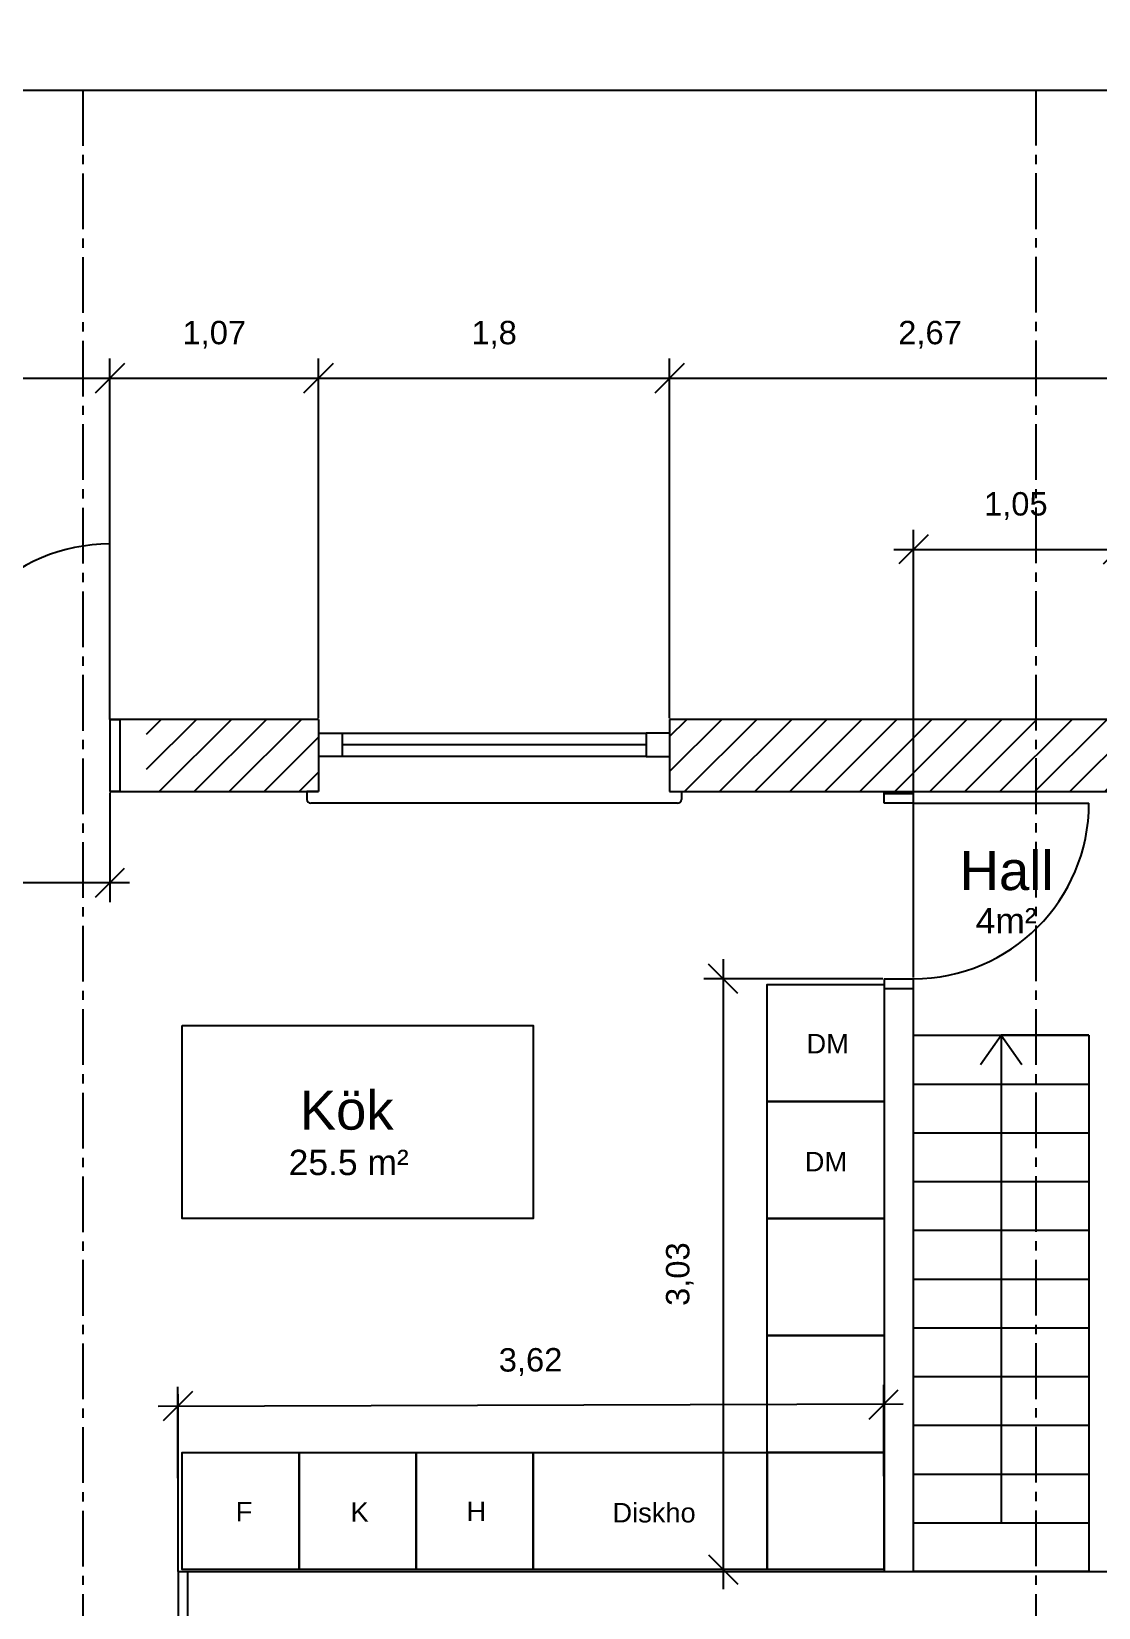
# Model space of a CAD drawing. Header units: millimetres. Extents: x -6247 to 53319, y -9113 to 41204.
# Drawn here: x 14276 to 19747, y 22959 to 31042 of the extents above; entities that cross this region are included whole.
import ezdxf

# ---------------------------------------------------------------- set-up
doc = ezdxf.new("R2010")
doc.units = ezdxf.units.MM
doc.linetypes.add('CENTER2', pattern=[28.575, 19.05, -3.175, 3.175, -3.175])
doc.styles.get("Standard").update_dxf_attribs({"font": 'Arial.ttf', "height": 120})
doc.dimstyles.new('ISO-25', dxfattribs={"dimscale": 10, "dimtxt": 2.5, "dimasz": 15, "dimexe": 10, "dimexo": 0.625, "dimgap": 15, "dimtad": 1, "dimlfac": 0.001, "dimtxsty": 'Standard', "dimblk": 'OBLIQUE', "dimblk1": 'OBLIQUE', "dimblk2": 'OBLIQUE', "dimcen": 20, "dimdle": 10, "dimadec": 0, "dimazin": 0, "dimtfac": 1, "dimtmove": 0, "dimatfit": 3, "dimldrblk": 'OPEN90', "dimfxl": 1, "dimarcsym": 0})

# ---------------------------------------------------------------- blocks, each defined once
blk = doc.blocks.new('_Oblique')
at = {"color": 0, "linetype": 'ByBlock', "lineweight": -2}
blk.add_line((-0.5, -0.5), (0.5, 0.5), dxfattribs=at)
blk = doc.blocks.new('*D24')
at = {"color": 0, "lineweight": -2, "transparency": 16777216}
for p, q in [((12878.2, 27520.2), (12878.2, 29364.9)), ((14678.2, 27520.2), (14678.2, 29364.9)), ((12778.2, 29264.9), (14778.2, 29264.9))]:
    blk.add_line(p, q, dxfattribs=at)
at = {"layer": 'Defpoints', "color": 0, "transparency": 16777216}
for p in [(14678.2, 29264.9), (12878.2, 27513.9), (14678.2, 27513.9)]:
    blk.add_point(p, dxfattribs=at)
at = {"color": 0, "lineweight": -2, "transparency": 16777216, "xscale": 150, "yscale": 150, "zscale": 150, "rotation": 180}
blk.add_blockref('_Oblique', (12878.2, 29264.9), dxfattribs=at)
at = {"color": 0, "lineweight": -2, "transparency": 16777216, "xscale": 150, "yscale": 150, "zscale": 150}
blk.add_blockref('_Oblique', (14678.2, 29264.9), dxfattribs=at)
at = {"color": 0, "transparency": 16777216, "insert": (13778.2, 29487.1), "char_height": 120, "attachment_point": 5}
blk.add_mtext('1,8', dxfattribs=at)
blk = doc.blocks.new('_Open90')
at = {"color": 0, "linetype": 'ByBlock', "lineweight": -2}
for p, q in [((0, 0), (-1, 0)), ((-0.5, 0.5), (0, 0)), ((0, 0), (-0.5, -0.5))]:
    blk.add_line(p, q, dxfattribs=at)
blk = doc.blocks.new('*D25')
at = {"color": 0, "lineweight": -2, "transparency": 16777216}
for p, q in [((14678.2, 27520.2), (14678.2, 29364.9)), ((15748.1, 27520.2), (15748.1, 29364.9)), ((14578.2, 29264.9), (15848.1, 29264.9))]:
    blk.add_line(p, q, dxfattribs=at)
at = {"layer": 'Defpoints', "color": 0, "transparency": 16777216}
for p in [(15748.1, 29264.9), (14678.2, 27513.9), (15748.1, 27513.9)]:
    blk.add_point(p, dxfattribs=at)
at = {"color": 0, "lineweight": -2, "transparency": 16777216, "xscale": 150, "yscale": 150, "zscale": 150, "rotation": 180}
blk.add_blockref('_Oblique', (14678.2, 29264.9), dxfattribs=at)
at = {"color": 0, "lineweight": -2, "transparency": 16777216, "xscale": 150, "yscale": 150, "zscale": 150}
blk.add_blockref('_Oblique', (15748.1, 29264.9), dxfattribs=at)
at = {"color": 0, "transparency": 16777216, "insert": (15213.2, 29487.1), "char_height": 120, "attachment_point": 5}
blk.add_mtext('1,07', dxfattribs=at)
blk = doc.blocks.new('*D26')
at = {"color": 0, "lineweight": -2, "transparency": 16777216}
for p, q in [((15748.1, 27520.2), (15748.1, 29364.9)), ((17548.1, 27520.2), (17548.1, 29364.9)), ((15648.1, 29264.9), (17648.1, 29264.9))]:
    blk.add_line(p, q, dxfattribs=at)
at = {"layer": 'Defpoints', "color": 0, "transparency": 16777216}
for p in [(17548.1, 29264.9), (15748.1, 27513.9), (17548.1, 27513.9)]:
    blk.add_point(p, dxfattribs=at)
at = {"color": 0, "lineweight": -2, "transparency": 16777216, "xscale": 150, "yscale": 150, "zscale": 150, "rotation": 180}
blk.add_blockref('_Oblique', (15748.1, 29264.9), dxfattribs=at)
at = {"color": 0, "lineweight": -2, "transparency": 16777216, "xscale": 150, "yscale": 150, "zscale": 150}
blk.add_blockref('_Oblique', (17548.1, 29264.9), dxfattribs=at)
at = {"color": 0, "transparency": 16777216, "insert": (16648.1, 29487.1), "char_height": 120, "attachment_point": 5}
blk.add_mtext('1,8', dxfattribs=at)
blk = doc.blocks.new('*D27')
at = {"color": 0, "lineweight": -2, "transparency": 16777216}
for p, q in [((17548.1, 27520.2), (17548.1, 29364.9)), ((20218.2, 27520.2), (20218.2, 29364.9)), ((17448.1, 29264.9), (20318.2, 29264.9))]:
    blk.add_line(p, q, dxfattribs=at)
at = {"layer": 'Defpoints', "color": 0, "transparency": 16777216}
for p in [(20218.2, 29264.9), (17548.1, 27513.9), (20218.2, 27513.9)]:
    blk.add_point(p, dxfattribs=at)
at = {"color": 0, "lineweight": -2, "transparency": 16777216, "xscale": 150, "yscale": 150, "zscale": 150, "rotation": 180}
blk.add_blockref('_Oblique', (17548.1, 29264.9), dxfattribs=at)
at = {"color": 0, "lineweight": -2, "transparency": 16777216, "xscale": 150, "yscale": 150, "zscale": 150}
blk.add_blockref('_Oblique', (20218.2, 29264.9), dxfattribs=at)
at = {"color": 0, "transparency": 16777216, "insert": (18883.2, 29487.1), "char_height": 120, "attachment_point": 5}
blk.add_mtext('2,67', dxfattribs=at)
blk = doc.blocks.new('*D54')
at = {"color": 0, "lineweight": -2, "transparency": 16777216}
for p, q in [((12878.2, 27137.7), (12878.2, 26577)), ((14678.2, 27137.7), (14678.2, 26577)), ((12778.2, 26677), (14778.2, 26677))]:
    blk.add_line(p, q, dxfattribs=at)
at = {"layer": 'Defpoints', "color": 0, "transparency": 16777216}
for p in [(12878.2, 27143.9), (14678.2, 27143.9), (14678.2, 26677)]:
    blk.add_point(p, dxfattribs=at)
at = {"color": 0, "lineweight": -2, "transparency": 16777216, "xscale": 150, "yscale": 150, "zscale": 150, "rotation": 180}
blk.add_blockref('_Oblique', (12878.2, 26677), dxfattribs=at)
at = {"color": 0, "lineweight": -2, "transparency": 16777216, "xscale": 150, "yscale": 150, "zscale": 150}
blk.add_blockref('_Oblique', (14678.2, 26677), dxfattribs=at)
at = {"color": 0, "transparency": 16777216, "insert": (13778.2, 26899.3), "char_height": 120, "attachment_point": 5}
blk.add_mtext('1,8', dxfattribs=at)
blk = doc.blocks.new('*D61')
at = {"color": 0, "lineweight": -2, "transparency": 16777216}
for p, q in [((17822.7, 26284.2), (17822.7, 23053.9)), ((18642, 26184.2), (17722.7, 26184.2)), ((18642, 23153.9), (17722.7, 23153.9))]:
    blk.add_line(p, q, dxfattribs=at)
at = {"layer": 'Defpoints', "color": 0, "transparency": 16777216}
for p in [(18648.2, 26184.2), (17822.7, 23153.9), (18648.2, 23153.9)]:
    blk.add_point(p, dxfattribs=at)
at = {"color": 0, "lineweight": -2, "transparency": 16777216, "xscale": 150, "yscale": 150, "zscale": 150}
for p, rotation in [((17822.7, 26184.2), 90), ((17822.7, 23153.9), 270)]:
    blk.add_blockref('_Oblique', p, dxfattribs=dict(at, rotation=rotation))
at = {"color": 0, "transparency": 16777216, "insert": (17600.5, 24669), "char_height": 120, "attachment_point": 5, "rotation": 90}
blk.add_mtext('3,03', dxfattribs=at)
blk = doc.blocks.new('*D62')
at = {"color": 0, "lineweight": -2, "transparency": 16777216}
for p, q in [((15028.2, 23150.2), (15025.6, 24091.1)), ((18648.2, 23160.2), (18645.6, 24101.1)), ((18745.9, 24001.4), (14925.9, 23990.8))]:
    blk.add_line(p, q, dxfattribs=at)
at = {"layer": 'Defpoints', "color": 0, "transparency": 16777216}
for p in [(15025.9, 23991.1), (15028.2, 23143.9), (18648.2, 23153.9)]:
    blk.add_point(p, dxfattribs=at)
at = {"color": 0, "lineweight": -2, "transparency": 16777216, "xscale": 150, "yscale": 150, "zscale": 150}
for p, rotation in [((15025.9, 23991.1), 180.1582745101347), ((18645.9, 24001.1), 0.1582745101347794)]:
    blk.add_blockref('_Oblique', p, dxfattribs=dict(at, rotation=rotation))
at = {"color": 0, "transparency": 16777216, "insert": (16835, 24218.4), "char_height": 120, "attachment_point": 5, "rotation": 0.15827}
blk.add_mtext('3,62', dxfattribs=at)
blk = doc.blocks.new('*D99')
at = {"color": 0, "lineweight": -2, "transparency": 16777216}
for p, q in [((6938.2, 27520.2), (6938.2, 30841.3)), ((20218.2, 27520.2), (20218.2, 30841.3)), ((6838.2, 30741.3), (20318.2, 30741.3))]:
    blk.add_line(p, q, dxfattribs=at)
at = {"layer": 'Defpoints', "color": 0, "transparency": 16777216}
for p in [(20218.2, 30741.3), (6938.2, 27513.9), (20218.2, 27513.9)]:
    blk.add_point(p, dxfattribs=at)
at = {"color": 0, "lineweight": -2, "transparency": 16777216, "xscale": 150, "yscale": 150, "zscale": 150, "rotation": 180}
blk.add_blockref('_Oblique', (6938.2, 30741.3), dxfattribs=at)
at = {"color": 0, "lineweight": -2, "transparency": 16777216, "xscale": 150, "yscale": 150, "zscale": 150}
blk.add_blockref('_Oblique', (20218.2, 30741.3), dxfattribs=at)
at = {"color": 0, "transparency": 16777216, "insert": (13578.2, 30963.5), "char_height": 120, "attachment_point": 5}
blk.add_mtext('13,28', dxfattribs=at)
blk = doc.blocks.new('*D100')
at = {"color": 0, "lineweight": -2, "transparency": 16777216}
for p, q in [((18798.2, 26190.4), (18798.2, 28486.4)), ((19848.2, 26190.4), (19848.2, 28486.4)), ((18698.2, 28386.4), (19948.2, 28386.4))]:
    blk.add_line(p, q, dxfattribs=at)
at = {"layer": 'Defpoints', "color": 0, "transparency": 16777216}
for p in [(19848.2, 28386.4), (18798.2, 26184.2), (19848.2, 26184.2)]:
    blk.add_point(p, dxfattribs=at)
at = {"color": 0, "lineweight": -2, "transparency": 16777216, "xscale": 150, "yscale": 150, "zscale": 150, "rotation": 180}
blk.add_blockref('_Oblique', (18798.2, 28386.4), dxfattribs=at)
at = {"color": 0, "lineweight": -2, "transparency": 16777216, "xscale": 150, "yscale": 150, "zscale": 150}
blk.add_blockref('_Oblique', (19848.2, 28386.4), dxfattribs=at)
at = {"color": 0, "transparency": 16777216, "insert": (19323.2, 28608.7), "char_height": 120, "attachment_point": 5}
blk.add_mtext('1,05', dxfattribs=at)

msp = doc.modelspace()

# ---------------------------------------------------------------- hatches: boundary and pattern name
h = msp.add_hatch()
h.set_pattern_fill('ANSI31', color=256, scale=40)
h.paths.add_polyline_path([(7308.249, 24143.923), (6938.249, 24143.923), (6938.249, 23143.923), (7308.249, 23143.923)])
h.paths.add_polyline_path([(7308.249, 27143.923), (8868.249, 27143.923), (8868.249, 27513.923), (6938.249, 27513.923), (6938.249, 27143.923), (6938.249, 26143.923), (7308.249, 26143.923)])
h.paths.add_polyline_path([(12828.249, 27513.923), (10668.249, 27513.923), (10668.249, 27143.923), (12828.249, 27143.923)])
h.paths.add_polyline_path([(15748.103, 27513.923), (14866.32, 27513.923), (14866.32, 27143.923), (15748.103, 27143.923)])
h.paths.add_polyline_path([(20218.249, 27513.923), (19425.907, 27513.923), (19425.907, 27143.923), (19848.249, 27143.923), (19848.249, 26993.923), (20218.249, 26993.923)])
h.paths.add_polyline_path([(20218.249, 26693.923), (19848.249, 26693.923), (19848.249, 23143.923), (20218.249, 23143.923)])
h.paths.add_polyline_path([(19425.907, 27513.923), (17548.103, 27513.923), (17548.103, 27443.923), (17548.103, 27143.923), (19425.907, 27143.923)])

# ---------------------------------------------------------------- linework, layer by layer
at = {"color": 6, "linetype": 'CENTER2', "ltscale": 15}
for p, q in [((14538.378, 30742.408), (14538.378, 13146.609)), ((19425.907, 30743.602), (19425.907, 13147.804))]:
    msp.add_line(p, q, dxfattribs=at)
for p, q in [((14678.249, 27513.923), (14678.249, 28413.923)), ((14678.249, 27513.923), (14678.249, 27143.923)), ((15748.103, 27513.923), (14678.249, 27513.923)), ((14678.249, 27513.923), (14728.249, 27513.923)), ((14728.249, 27513.923), (14728.249, 27143.923)), ((15748.103, 27513.923), (15748.103, 27143.923)), ((20218.249, 27513.923), (17548.103, 27513.923)), ((17548.103, 27513.923), (17548.103, 27143.923)), ((17548.103, 27513.923), (17548.103, 27443.923)), ((15748.103, 27443.923), (15868.103, 27443.923)), ((15868.103, 27443.923), (15868.103, 27323.923)), ((15868.103, 27443.923), (17428.103, 27443.923)), ((17548.103, 27443.923), (17428.103, 27443.923)), ((17428.103, 27443.923), (17428.103, 27323.923)), ((15868.103, 27323.923), (15748.103, 27323.923)), ((17428.103, 27383.923), (15868.103, 27383.923)), ((17428.103, 27323.923), (15868.103, 27323.923)), ((17428.103, 27323.923), (17548.103, 27323.923)), ((14728.249, 27143.923), (14678.249, 27143.923)), ((14678.249, 27143.923), (15748.103, 27143.923)), ((15688.103, 27143.923), (15688.103, 27103.923)), ((15748.103, 27143.923), (15688.103, 27143.923)), ((17588.103, 27083.923), (15708.103, 27083.923)), ((17548.103, 27143.923), (19848.249, 27143.923)), ((17608.103, 27143.923), (17608.103, 27103.923)), ((18648.249, 27084.174), (18648.249, 27143.923)), ((18648.249, 27084.174), (18648.249, 27134.174)), ((18648.249, 27134.174), (18798.249, 27134.174)), ((18798.249, 27084.174), (18648.249, 27084.174)), ((18798.249, 27084.174), (18798.249, 27143.923)), ((18798.249, 27084.174), (19698.249, 27084.174)), ((18648.249, 26184.174), (18648.249, 23143.923)), ((18648.249, 26184.174), (18798.249, 26184.174)), ((18648.249, 26134.287), (18798.249, 26134.287)), ((18798.249, 23143.923), (18798.249, 26184.174)), ((18798.249, 25893.923), (18798.249, 25943.923)), ((18798.249, 25893.923), (19698.249, 25893.923)), ((19698.249, 25893.923), (19248.249, 25893.923)), ((19698.249, 25893.923), (19698.249, 23143.923)), ((18798.249, 25643.923), (19698.249, 25643.923)), ((18798.249, 25393.923), (19698.249, 25393.923)), ((18798.249, 25143.923), (19698.249, 25143.923)), ((18798.249, 24893.923), (19698.249, 24893.923)), ((18798.249, 24643.923), (19698.249, 24643.923)), ((18798.249, 24393.923), (19698.249, 24393.923)), ((18798.249, 24143.923), (19698.249, 24143.923)), ((15028.249, 23143.923), (15028.249, 24053.701)), ((18798.249, 23893.923), (19698.249, 23893.923)), ((18798.249, 23643.923), (19698.249, 23643.923)), ((18798.249, 23393.923), (19698.249, 23393.923)), ((15028.249, 23143.923), (15028.249, 22773.923)), ((15078.249, 22773.923), (15078.249, 23143.923)), ((19698.249, 23143.923), (18798.249, 23143.923))]:
    msp.add_line(p, q)
for points in [[(18648.249, 25553.923), (18048.249, 25553.923), (18048.249, 26153.923), (18648.249, 26153.923)], [(15048.249, 25943.923), (16848.249, 25943.923), (16848.249, 24953.923), (15048.249, 24953.923)], [(18648.249, 24953.923), (18048.249, 24953.923), (18048.249, 25553.923), (18648.249, 25553.923)], [(18648.249, 24353.923), (18048.249, 24353.923), (18048.249, 24953.923), (18648.249, 24953.923)], [(18648.249, 23753.923), (18048.249, 23753.923), (18048.249, 24353.923), (18648.249, 24353.923)], [(15648.249, 23153.923), (15048.249, 23153.923), (15048.249, 23753.923), (15648.249, 23753.923)], [(16248.249, 23153.923), (15648.249, 23153.923), (15648.249, 23753.923), (16248.249, 23753.923)], [(16848.249, 23153.923), (16248.249, 23153.923), (16248.249, 23753.923), (16848.249, 23753.923)], [(18048.249, 23153.923), (16848.249, 23153.923), (16848.249, 23753.923), (18048.249, 23753.923)], [(18648.249, 23153.923), (18048.249, 23153.923), (18048.249, 23753.923), (18648.249, 23753.923)]]:
    msp.add_lwpolyline(points, close=True)
msp.add_lwpolyline([(15028.249, 23143.923), (20218.249, 23143.923), (20218.249, 22173.923)])
for centre, radius, start, end in [((14678.249, 27513.923), 900, 90, 180), ((15708.103, 27103.923), 20, 180, 270), ((17588.103, 27103.923), 20, 270, 0), ((18798.249, 27084.174), 900, 270, 0)]:
    msp.add_arc(centre, radius, start, end)

# ---------------------------------------------------------------- texts
for s, height, p in [('Hall ', 200, (19035.068, 26638.884)), ('4m²', 130, (19117.375, 26416.661)), ('Kök', 200, (15651.238, 25410.078)), ('25.5 m²', 130, (15594.674, 25176.937))]:
    msp.add_text(s, height=height).set_placement(p)
at = {"char_height": 100, "attachment_point": 1}
for s, insert in [('DM', (18249.747, 25901.11)), ('DM', (18240.753, 25295.979)), ('F', (15322.839, 23500.851)), ('K', (15911.875, 23499.079)), ('H', (16505.872, 23502.151)), ('Diskho', (17254.631, 23495.616))]:
    msp.add_mtext_dynamic_manual_height_columns(s, width=30.21587, gutter_width=125, heights=[0], dxfattribs=dict(at, insert=insert))

# ---------------------------------------------------------------- dimensions: what is measured, and where the dimension line sits
for base, p1, p2, picture, middle in [((20218.249, 30741.272), (6938.249, 27513.923), (20218.249, 27513.923), '*D99', (13578.249, 30963.55)), ((14678.249, 29264.868), (12878.249, 27513.923), (14678.249, 27513.923), '*D24', (13778.249, 29487.147)), ((15748.103, 29264.868), (14678.249, 27513.923), (15748.103, 27513.923), '*D25', (15213.176, 29487.147)), ((17548.103, 29264.868), (15748.103, 27513.923), (17548.103, 27513.923), '*D26', (16648.103, 29487.147)), ((20218.249, 29264.868), (17548.103, 27513.923), (20218.249, 27513.923), '*D27', (18883.176, 29487.147)), ((19848.249, 28386.41), (18798.249, 26184.174), (19848.249, 26184.174), '*D100', (19323.249, 28608.688)), ((14678.249, 26677.04), (12878.249, 27143.923), (14678.249, 27143.923), '*D54', (13778.249, 26899.318))]:
    dim = msp.add_linear_dim(base=base, p1=p1, p2=p2, dimstyle='ISO-25')
    dim.commit()
    dim.dimension.update_dxf_attribs({"geometry": picture, "text_midpoint": middle})
dim = msp.add_linear_dim(base=(17822.737, 23153.923), p1=(18648.249, 26184.174), p2=(18648.249, 23153.923), angle=90, dimstyle='ISO-25')
dim.commit()
dim.dimension.update_dxf_attribs({"geometry": '*D61', "text_midpoint": (17600.459, 24669.048)})
dim = msp.add_linear_dim(base=(15025.909, 23991.117), p1=(18648.249, 23153.923), p2=(15028.249, 23143.923), angle=180.1582745, dimstyle='ISO-25')
dim.commit()
dim.dimension.update_dxf_attribs({"geometry": '*D62', "text_midpoint": (16835.636, 23996.116), "dimtype": 161})

# ---------------------------------------------------------------- leaders
msp.add_leader([(19248.249, 25893.923), (19248.249, 23393.923)], dimstyle='ISO-25', override={"dimldrblk": 'Open90'})

doc.saveas('drawing.dxf')
